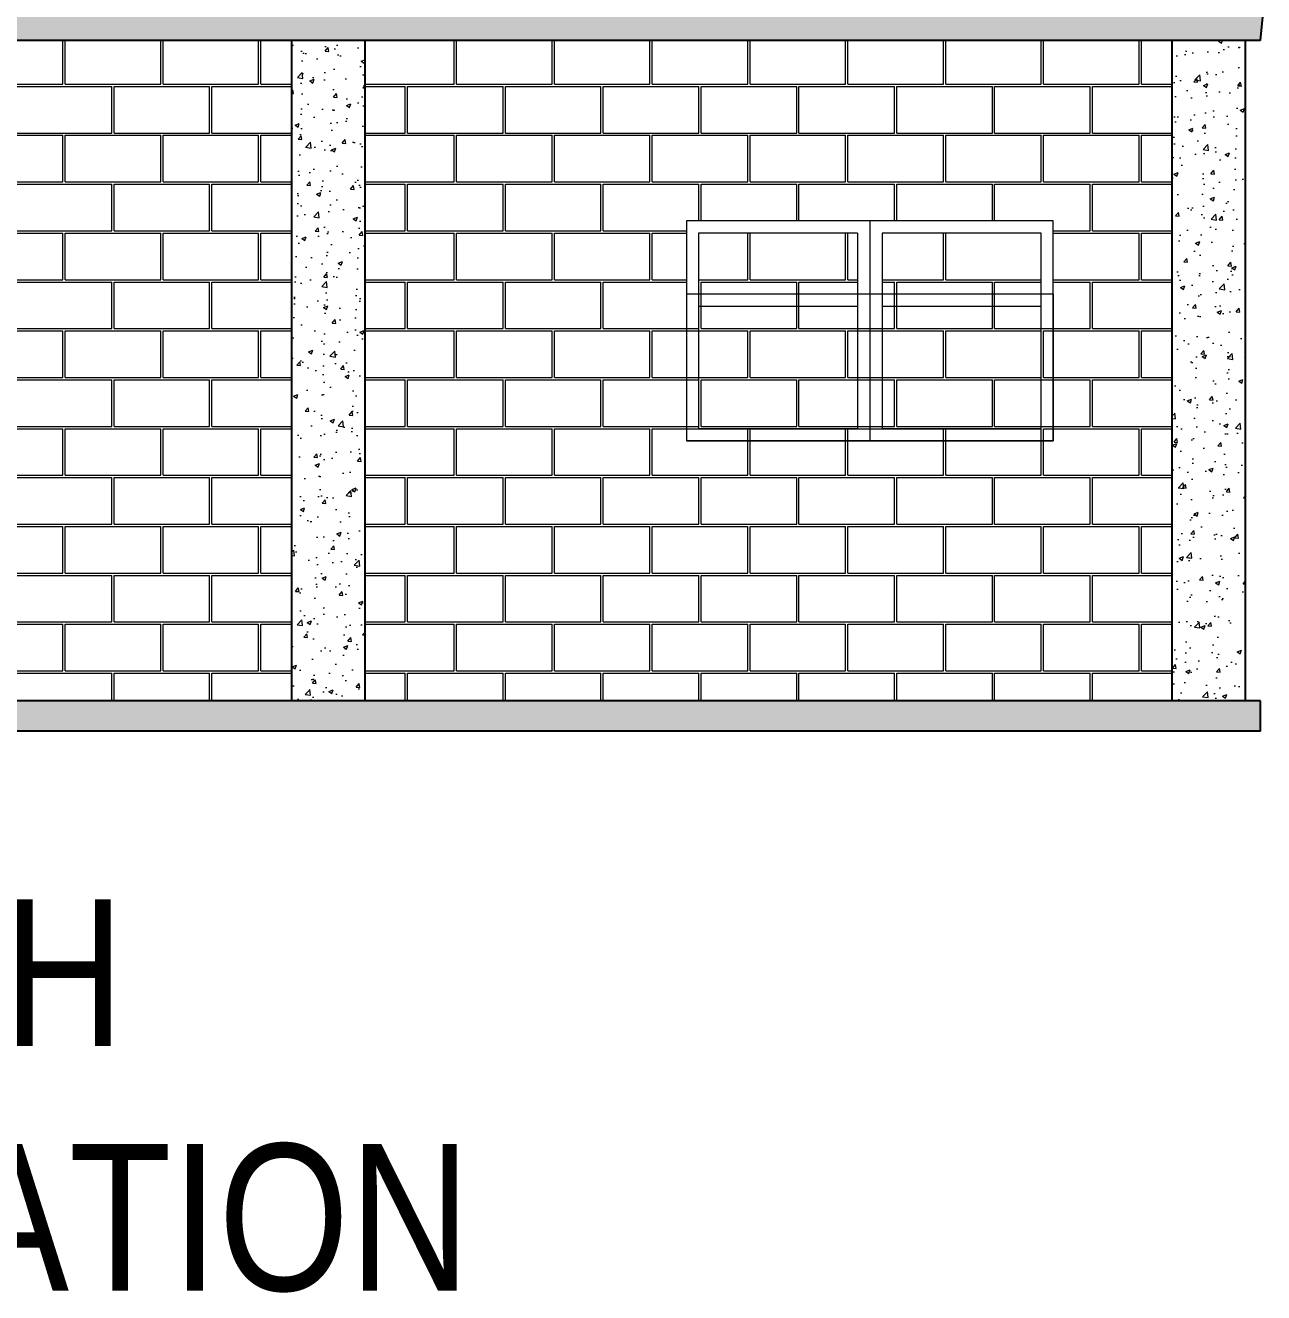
# Model space of a CAD drawing. Header units: feet. Extents: x 148946 to 3067997, y -35197 to 1690597.
# Drawn here: x 1139800 to 1342305, y -35197 to 172152 of the extents above; entities that cross this region are included whole.
import ezdxf

# ---------------------------------------------------------------- set-up
doc = ezdxf.new("R2010")
doc.units = ezdxf.units.FT
doc.header["$MEASUREMENT"] = 0
doc.layers.add('Glass', color=209, linetype='Continuous', lineweight=5)
doc.layers.add('Hatch', color=252, linetype='Continuous', lineweight=5)
doc.styles.get("Standard").update_dxf_attribs({"font": 'ARIALN.TTF'})
pattern_1 = [(50, (-54037694.5, -35029848), (7172.6018, -627.52135), [750, -8250]), (355, (-54037694.5, -35029848), (-1387.5133, 7521.9213), [600, -6600]), (100.451444, (-54037097, -35029900), (5785.0885, 6894.3999), [637.4019, -7011.4211]), (46.1842, (-54037694.5, -35027848), (10672.4133, -1655.1928), [1125, -12375]), (96.635635, (-54036805, -35027986), (9346.6195, 9741.186), [956.1034, -10517.1376]), (351.184164, (-54037695, -35027848), (9346.6195, 9741.186), [900, -9900]), (21, (-54036694.5, -35028348), (5969.0705, -4026.1889), [750, -8250]), (326, (-54036694.5, -35028348), (2433.1533, 7251.50045), [600, -6600]), (71.451445, (-54036197, -35028683.5), (8402.2238, 3225.3115), [637.4019, -7011.4211]), (37.5, (-54037694.5, -35029848), (121.59855, 3328.93854), [0, -6520, 0, -6700, 0, -6625]), (7.5, (-54037694.5, -35029848), (2630.69537, 3944.11712), [0, -3820, 0, -6370, 0, -2525]), (327.5, (-54039924.5, -35029848), (5338.22436, -225.54872), [0, -2500, 0, -7800, 0, -10350]), (317.5, (-54040924.5, -35029848), (5831.8617, 1001.04982), [0, -3250, 0, -5180, 0, -7350])]
pattern_2 = [(0, (-54037694.5, -35029848), (8000, 8000), [15625, -375]), (0, (-54045694.5, -35029473), (8000, 8000), [15625, -375]), (90, (-54037694.5, -35029848), (-8000, 8000), [-8375, 7625]), (90, (-54038069.5, -35029848), (-8000, 8000), [-8375, 7625])]

msp = doc.modelspace()

# ---------------------------------------------------------------- hatches: boundary and pattern name
at = {"layer": 'Hatch', "ltscale": 0.2, "true_color": 0x000000}
h = msp.add_hatch(color=18, dxfattribs=at)
h.dxf.hatch_style = 1
h.paths.add_polyline_path([(1037805.5, 174652), (1037805.5, 169652), (1341805.5, 169652), (1342305.5, 174652)])
at = {"layer": 'Hatch', "ltscale": 0.2}
h = msp.add_hatch(dxfattribs=at)
h.set_pattern_fill('AR-B816C', color=1, scale=1000)
h.set_pattern_definition(pattern_2)
h.paths.add_polyline_path([(1183305.5, 169652), (1051305.5, 169652), (1051305.5, 61652), (1183305.5, 61652)])
h.paths.add_polyline_path([(1126555.5, 104152), (1066555.5, 104152), (1066555.5, 140152), (1126555.5, 140152)], flags=16)
h.paths.add_polyline_path([(1126555.5, 104152), (1066555.5, 104152), (1066555.5, 128152), (1068555.5, 128152), (1068555.5, 138152), (1094555.5, 138152), (1094555.5, 128152), (1098555.5, 128152), (1098555.5, 138152), (1124555.5, 138152), (1124555.5, 128152), (1126555.5, 128152)], flags=16)
h.paths.add_polyline_path([(1124555.5, 106152), (1098555.5, 106152), (1098555.5, 126152), (1124555.5, 126152)], flags=0)
h.paths.add_polyline_path([(1094555.5, 106152), (1068555.5, 106152), (1068555.5, 126152), (1094555.5, 126152)], flags=0)
h = msp.add_hatch(dxfattribs=at)
h.set_pattern_fill('AR-CONC', color=3, scale=1000)
h.set_pattern_definition(pattern_1)
h.paths.add_polyline_path([(1195305.5, 169652), (1183305.5, 169652), (1183305.5, 61652), (1195305.5, 61652)])
h = msp.add_hatch(dxfattribs=at)
h.set_pattern_fill('AR-B816C', color=1, scale=1000)
h.set_pattern_definition(pattern_2)
h.paths.add_polyline_path([(1327305.5, 61652), (1327305.5, 169652), (1195305.5, 169652), (1195305.5, 61652)])
h.paths.add_polyline_path([(1247897.41, 104152), (1247897.41, 140152), (1307897.41, 140152), (1307897.41, 104152)], flags=16)
h.paths.add_polyline_path([(1247897.41, 104152), (1247897.41, 128152), (1249897.41, 128152), (1249897.41, 138152), (1275897.41, 138152), (1275897.41, 128152), (1279897.41, 128152), (1279897.41, 138152), (1305897.41, 138152), (1305897.41, 128152), (1307897.41, 128152), (1307897.41, 104152)], flags=16)
h.paths.add_polyline_path([(1249897.41, 106152), (1249897.41, 126152), (1275897.41, 126152), (1275897.41, 106152)], flags=0)
h.paths.add_polyline_path([(1279897.41, 106152), (1279897.41, 126152), (1305897.41, 126152), (1305897.41, 106152)], flags=0)
h = msp.add_hatch(dxfattribs=at)
h.set_pattern_fill('AR-CONC', color=3, scale=1000)
h.set_pattern_definition(pattern_1)
h.paths.add_polyline_path([(1339305.5, 169652), (1327305.5, 169652), (1327305.5, 61652), (1339305.5, 61652)])
at = {"layer": 'Hatch', "ltscale": 0.2, "true_color": 0x000000}
h = msp.add_hatch(color=18, dxfattribs=at)
h.dxf.hatch_style = 1
h.paths.add_polyline_path([(1037805.5, 61652), (1037805.5, 56652), (1341805.5, 56652), (1341805.5, 61652)])

# ---------------------------------------------------------------- linework, layer by layer
at = {"ltscale": 0.2}
for p, q in [((1341805.5, 169652), (1342305.5, 174652)), ((1341805.5, 169652), (1037805.5, 169652)), ((1183305.5, 169652), (1183305.5, 61652)), ((1195305.5, 169652), (1195305.5, 61652)), ((1327305.5, 169652), (1327305.5, 61652)), ((1339305.5, 169652), (1339305.5, 61652)), ((1341805.5, 61652), (1037805.5, 61652)), ((1341805.5, 56652), (1341805.5, 61652)), ((1341805.5, 56652), (1037805.5, 56652))]:
    msp.add_line(p, q, dxfattribs=at)
at = {"layer": 'Glass', "ltscale": 0.2}
for p, q in [((1277897.41, 140152), (1277897.41, 104152)), ((1275897.41, 138152), (1275897.41, 106152)), ((1279897.41, 138152), (1279897.41, 106152)), ((1307897.41, 128152), (1247897.41, 128152)), ((1247897.41, 128152), (1247897.41, 104152)), ((1277897.41, 128152), (1277897.41, 104152)), ((1307897.41, 128152), (1307897.41, 104152)), ((1249897.41, 126152), (1249897.41, 106152)), ((1275897.41, 126152), (1249897.41, 126152)), ((1275897.41, 126152), (1275897.41, 106152)), ((1305897.41, 126152), (1279897.41, 126152)), ((1279897.41, 126152), (1279897.41, 106152)), ((1305897.41, 106152), (1305897.41, 126152)), ((1275897.41, 106152), (1249897.41, 106152)), ((1305897.41, 106152), (1279897.41, 106152)), ((1307897.41, 104152), (1307897.41, 106152)), ((1307897.41, 104152), (1247897.41, 104152))]:
    msp.add_line(p, q, dxfattribs=at)
msp.add_lwpolyline([(1247897.41, 104152), (1307897.41, 104152), (1307897.41, 140152), (1247897.41, 140152)], close=True, dxfattribs=at)
for points in [[(1275897.41, 138152), (1249897.41, 138152), (1249897.41, 106152), (1275897.41, 106152)], [(1279897.41, 106152), (1305897.41, 106152), (1305897.41, 138152), (1279897.41, 138152)]]:
    msp.add_lwpolyline(points, dxfattribs=at)

# ---------------------------------------------------------------- texts
at = {"ltscale": 0.2, "insert": (1058305.5, 29152), "char_height": 24000, "attachment_point": 1}
msp.add_mtext_dynamic_manual_height_columns('NORTH ELEVATION', width=264.5, gutter_width=40, heights=[0], dxfattribs=at)

doc.saveas('drawing.dxf')
